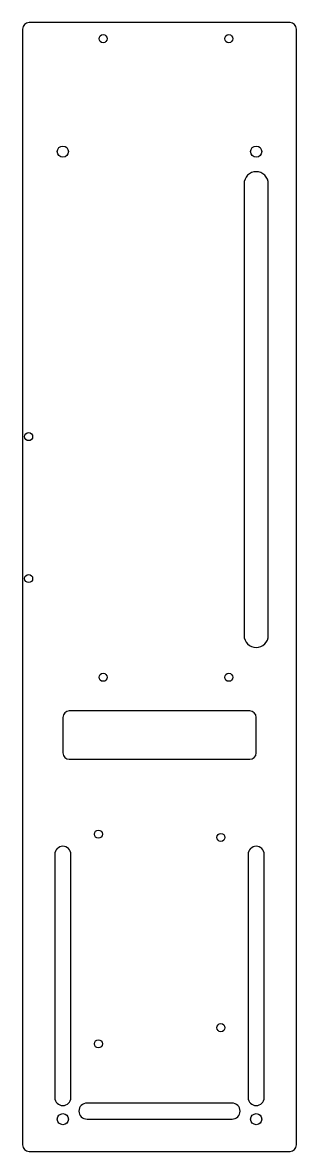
# Model space of a CAD drawing. Header units: inches. Extents: x -6.3 to -2, y -6.9 to 10.6.
import ezdxf

# ---------------------------------------------------------------- set-up
doc = ezdxf.new("R2010")
doc.units = ezdxf.units.IN
doc.header["$MEASUREMENT"] = 0

msp = doc.modelspace()

# ---------------------------------------------------------------- linework, layer by layer
at = {"color": 7, "linetype": 'Continuous', "lineweight": 25}
for p, q in [((-6.279, 10.52), (-6.279, -6.78)), ((-2.129, 10.62), (-6.179, 10.62)), ((-2.029, -6.78), (-2.029, 10.52)), ((-2.842, 8.12), (-2.842, 1.12)), ((-2.467, 1.12), (-2.467, 8.12)), ((-5.654, -0.151), (-5.654, -0.701)), ((-2.754, -0.051), (-5.554, -0.051)), ((-2.654, -0.701), (-2.654, -0.151)), ((-5.554, -0.801), (-2.754, -0.801)), ((-5.779, -2.275), (-5.779, -6.045)), ((-5.529, -6.045), (-5.529, -2.275)), ((-2.779, -2.275), (-2.779, -6.045)), ((-2.529, -6.045), (-2.529, -2.275)), ((-3.029, -6.13), (-5.279, -6.13)), ((-5.279, -6.38), (-3.029, -6.38)), ((-6.179, -6.88), (-2.129, -6.88))]:
    msp.add_line(p, q, dxfattribs=at)
for centre, radius in [((-5.029, 10.37), 0.0625), ((-3.079, 10.37), 0.0625), ((-5.654, 8.62), 0.0865), ((-2.654, 8.62), 0.0865), ((-6.185, 4.201), 0.0625), ((-6.185, 2.001), 0.0625), ((-5.029, 0.47), 0.0625), ((-3.079, 0.47), 0.0625), ((-5.102, -1.962), 0.0625), ((-3.202, -2.012), 0.0625), ((-3.202, -4.962), 0.0625), ((-5.102, -5.212), 0.0625), ((-5.654, -6.38), 0.0865), ((-2.654, -6.38), 0.0865)]:
    msp.add_circle(centre, radius, dxfattribs=at)
for centre, radius, start, end in [((-6.179, 10.52), 0.1, 90, 180), ((-2.129, 10.52), 0.1, 0, 90), ((-2.654, 8.12), 0.188, 0, 180), ((-2.654, 1.12), 0.188, 180, 0), ((-5.554, -0.151), 0.1, 90, 180), ((-2.754, -0.151), 0.1, 0, 90), ((-5.554, -0.701), 0.1, 180, 270), ((-2.754, -0.701), 0.1, 270, 0), ((-5.654, -2.275), 0.125, 0, 180), ((-2.654, -2.275), 0.125, 0, 180), ((-5.654, -6.045), 0.125, 180, 0), ((-2.654, -6.045), 0.125, 180, 0), ((-5.279, -6.255), 0.125, 90, 270), ((-3.029, -6.255), 0.125, 270, 90), ((-6.179, -6.78), 0.1, 180, 270), ((-2.129, -6.78), 0.1, 270, 0)]:
    msp.add_arc(centre, radius, start, end, dxfattribs=at)

doc.saveas('drawing.dxf')
